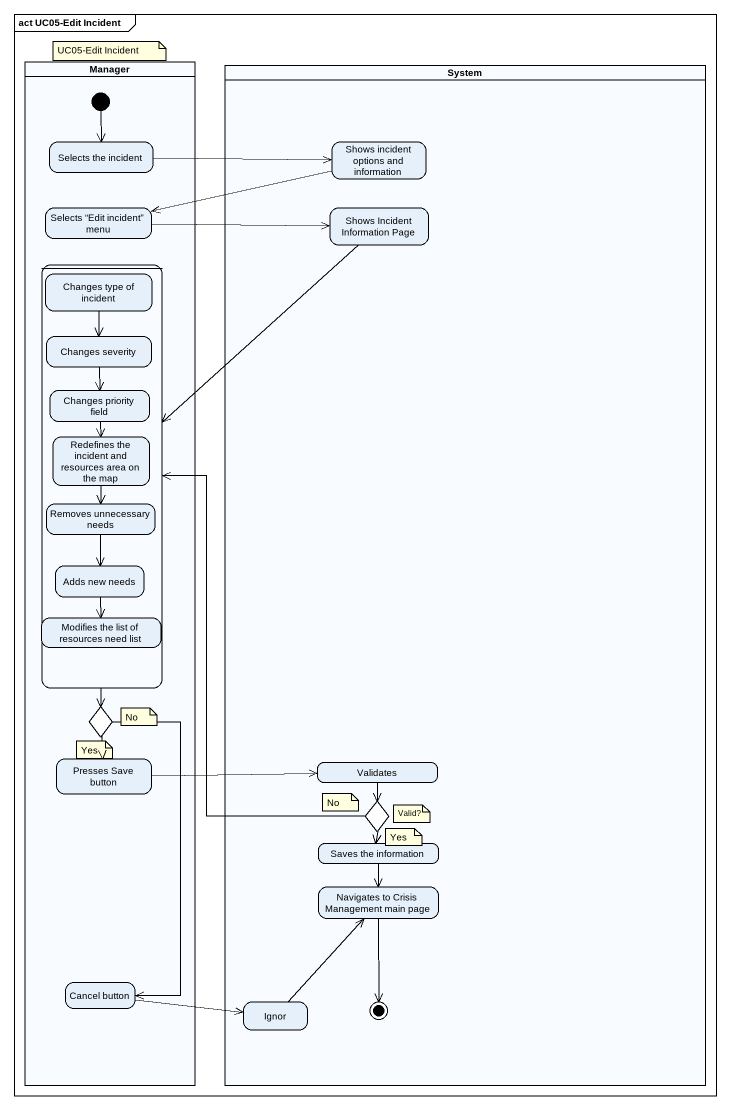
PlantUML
@startuml
mainframe act UC05-Edit Incident
hide empty description
state Manager <<partition>> {
  state "Selects the incident" as Selects_the_incident
  state "Selects “Edit incident” menu" as Selects_Edit_incident_menu
  state " " as state1 {
    state "Changes type of incident" as Changes_type_of_incident
    state "Changes severity" as Changes_severity
    state "Changes priority field" as Changes_priority_field
    state "Redefines the incident and resources area on the map" as Redefines_the_incident_and
    state "Removes unnecessary needs" as Removes_unnecessary_needs
    state "Adds new needs" as Adds_new_needs
    state "Modifies the list of resources need list" as Modifies_the_list_of
  }
  state choice1 <<choice>>
  state "Presses Save button" as Presses_Save_button
  state "Cancel button" as Cancel_button
  [*] --> Selects_the_incident
}
state System <<partition>> {
  state "Shows incident options and information" as Shows_incident_options_and
  state "Shows Incident Information Page" as Shows_Incident_Information
  state Validates
  state choice2 <<choice>>
  state "Saves the information" as Saves_the_information
  state "Navigates to Crisis Management main page" as Navigates_to_Crisis
  state Ignor
  Navigates_to_Crisis --> [*]
}
Selects_the_incident -right-> Shows_incident_options_and
Shows_incident_options_and -left-> Selects_Edit_incident_menu
Selects_Edit_incident_menu -right-> Shows_Incident_Information
Shows_Incident_Information --> state1
state1 --> choice1
Changes_type_of_incident --> Changes_severity
Changes_severity --> Changes_priority_field
Changes_priority_field --> Redefines_the_incident_and
Redefines_the_incident_and --> Removes_unnecessary_needs
Removes_unnecessary_needs --> Adds_new_needs
Adds_new_needs --> Modifies_the_list_of
choice1 --> Presses_Save_button
choice1 --> Cancel_button
Presses_Save_button -right-> Validates
Validates --> choice2
choice2 -up-> state1
choice2 --> Saves_the_information
Saves_the_information --> Navigates_to_Crisis
Cancel_button -right-> Ignor
Ignor -up-> Navigates_to_Crisis
note as N1
  UC05-Edit Incident
end note
note as N2
  No
end note
note as N3
  Yes
end note
note as N4
  No
end note
note as N5
  Valid?
end note
note as N6
  Yes
end note
@enduml
